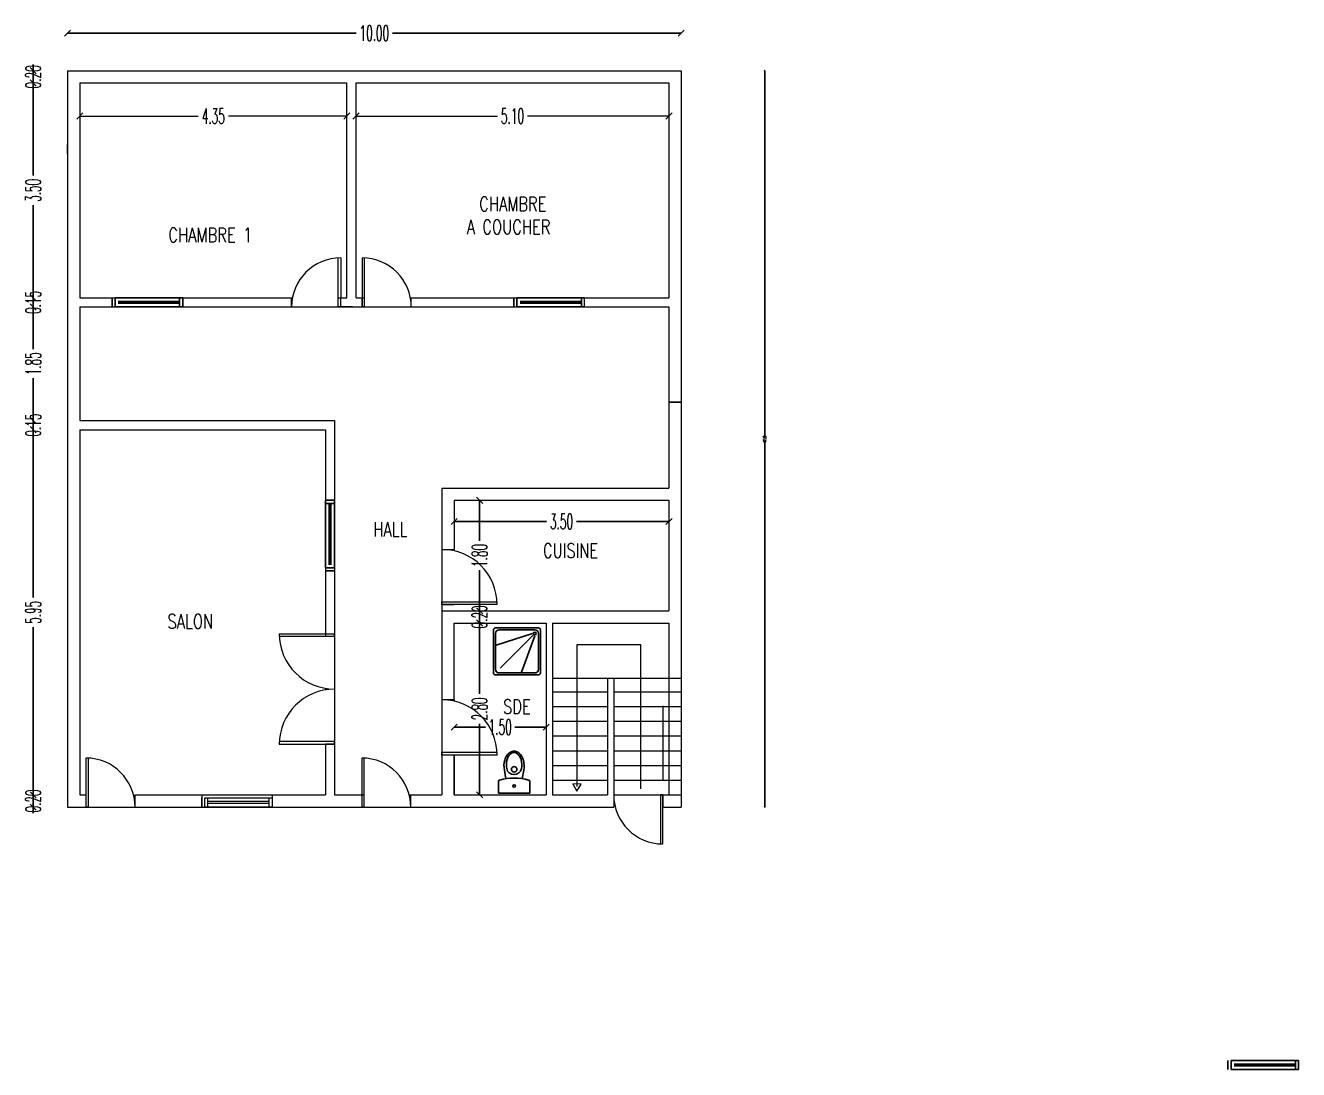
# Model space of a CAD drawing. Extents: x -110 to 3211, y -163 to 893.
# Drawn here: x -109.6 to 6.7, y -163.3 to -67.9 of the extents above; entities that cross this region are included whole.
import ezdxf

# ---------------------------------------------------------------- set-up
doc = ezdxf.new("R2010")
doc.units = 0
doc.header["$LTSCALE"] = 0.8
doc.header["$MEASUREMENT"] = 0
doc.layers.get('0').update_dxf_attribs({"color": 5, "linetype": 'CONTINUOUS'})
doc.layers.get('DEFPOINTS').update_dxf_attribs({"linetype": 'CONTINUOUS'})
for name, color, linetype in [('COMBLDG', 7, 'CONTINUOUS'), ('DOOR', 3, 'CONTINUOUS'), ('PIPE', 50, 'CONTINUOUS'), ('TEXT', 200, 'CONTINUOUS'), ('WALL', 6, 'CONTINUOUS'), ('WIN-PLN', 5, 'CONTINUOUS')]:
    doc.layers.add(name, color=color, linetype=linetype)
doc.styles.add('AYMAN-S', font='romant.shx', dxfattribs={"width": 0.7, "height": 0.15})
doc.styles.add('AYMOONY', font='romant.shx', dxfattribs={"width": 0.5})
doc.styles.add('ROMANT', font='ROMANC.SHX', dxfattribs={"width": 0.75})
doc.dimstyles.new('AYMAN-SIT', dxfattribs={"dimtxt": 0.25, "dimasz": 0.08, "dimexe": 0.18, "dimexo": 0.06, "dimgap": 0.05, "dimtad": 0, "dimzin": 1, "dimdsep": 46, "dimtxsty": 'AYMAN-S', "dimblk1": 'OBLIQUE', "dimblk2": 'OBLIQUE', "dimsah": 1, "dimcen": 0.09, "dimse1": 1, "dimse2": 1, "dimclrd": 256, "dimclre": 256, "dimclrt": 200, "dimadec": 0, "dimazin": 0, "dimtfac": 1, "dimtdec": 4, "dimtix": 1, "dimtmove": 0, "dimatfit": 3, "dimldrblk": 'OBLIQUE', "dimfxl": 1, "dimtolj": 1, "dimtzin": 0, "dimarcsym": 0})

# ---------------------------------------------------------------- blocks, each defined once
blk = doc.blocks.new('_OBLIQUE')
at = {"color": 0, "linetype": 'ByBlock'}
blk.add_line((-0.5, -0.5), (0.5, 0.5), dxfattribs=at)
blk = doc.blocks.new('*D242')
at = {"layer": 'DEFPOINTS', "color": 0, "ltscale": 0.8, "transparency": 16777216}
for p in [(-49.68, -72.01), (-49.68, -139.29), (-42.05, -139.29)]:
    blk.add_point(p, dxfattribs=at)
at = {"layer": 'PIPE', "color": 7, "lineweight": -2, "ltscale": 0.8, "transparency": 16777216}
for p, q in [((-42.05, -72.01), (-42.05, -105.35)), ((-42.05, -139.29), (-42.05, -105.95))]:
    blk.add_line(p, q, dxfattribs=at)
at = {"layer": 'PIPE', "color": 7, "lineweight": -2, "ltscale": 0.8, "transparency": 16777216, "xscale": 0.1, "yscale": 0.1, "zscale": 0.1}
for p, rotation in [((-42.05, -72.01), 90), ((-42.05, -139.29), 270)]:
    blk.add_blockref('_OBLIQUE', p, dxfattribs=dict(at, rotation=rotation))
at = {"layer": 'PIPE', "color": 7, "ltscale": 0.8, "transparency": 16777216, "insert": (-42.05, -105.65), "char_height": 0.25, "attachment_point": 5, "rotation": 90, "style": 'AYMOONY'}
blk.add_mtext('\\A1;67.29', dxfattribs=at)

msp = doc.modelspace()

# ---------------------------------------------------------------- linework, layer by layer
for p, q in [((-66.834, -127.036), (-66.834, -123.089)), ((-66.662, -122.918), (-62.716, -122.918)), ((-66.319, -123.089), (-63.059, -123.089)), ((-62.544, -123.089), (-62.544, -127.036)), ((-66.662, -126.693), (-66.662, -123.433)), ((-63.274, -123.433), (-66.576, -124.505)), ((-63.188, -123.561), (-66.233, -126.607)), ((-63.059, -123.647), (-64.26, -126.95)), ((-62.716, -123.433), (-62.716, -126.693)), ((-62.716, -127.207), (-66.662, -127.207)), ((-63.059, -127.036), (-66.319, -127.036)), ((-65.841, -135.916), (-65.705, -136.709)), ((-64.068, -135.916), (-64.204, -136.709)), ((-66.384, -136.942), (-66.384, -138.016)), ((-63.525, -138.016), (-63.525, -136.942)), ((-66.384, -138.016), (-63.525, -138.016))]:
    msp.add_line(p, q)
for centre, radius in [((-63.059, -123.433), 0.129), ((-64.944, -135.841), 0.252), ((-64.944, -137.373), 0.112)]:
    msp.add_circle(centre, radius)
for centre, radius, start, end in [((-66.662, -123.089), 0.172, 90, 180), ((-66.319, -123.433), 0.343, 90, 180), ((-63.059, -123.433), 0.343, 0, 90), ((-62.716, -123.089), 0.172, 0, 90), ((-66.319, -126.693), 0.343, 180, 270), ((-63.059, -126.693), 0.343, 270, 0), ((-66.662, -127.036), 0.172, 180, 270), ((-62.716, -127.036), 0.172, 270, 0), ((-64.42, -135.384), 1.438, 145.68329, 164.21404), ((-64.748, -135.16), 1.042, 121.25096, 145.68329), ((-64.42, -135.286), 1.219, 145.68329, 164.21404), ((-64.748, -135.063), 0.822, 121.25096, 145.68329), ((-64.955, -134.82), 0.643, 90.00334, 121.25096), ((-64.955, -134.722), 0.423, 90.00334, 121.25096), ((-64.955, -134.82), 0.643, 58.75571, 90.00334), ((-64.955, -134.722), 0.423, 58.75571, 90.00334), ((-65.161, -135.063), 0.822, 34.32339, 58.75571), ((-65.161, -135.16), 1.042, 34.32339, 58.75571), ((-65.489, -135.286), 1.219, 15.79264, 34.32339), ((-65.489, -135.384), 1.438, 15.79264, 34.32339), ((-63.903, -135.53), 1.976, 164.21404, 191.2459), ((-63.903, -135.432), 1.757, 164.21404, 191.2459), ((-64.955, -135.642), 0.684, 191.2459, 348.76077), ((-66.007, -135.433), 1.757, 348.76077, 15.79264), ((-66.007, -135.53), 1.976, 348.76077, 15.79264), ((-66.281, -136.942), 0.104, 90.00334, 180.00334), ((-64.954, -141.062), 4.426, 72.57, 107.43667), ((-63.628, -136.942), 0.104, 0.00334, 90.00334)]:
    msp.add_arc(centre, radius, start, end)
at = {"layer": 'COMBLDG', "color": 7, "lineweight": 9}
for p, q in [((-105.755, -72.006), (-105.755, -139.294)), ((-105.755, -72.006), (-49.682, -72.006)), ((-105.755, -72.006), (-105.755, -139.294)), ((-49.682, -72.006), (-49.682, -130.042)), ((-104.634, -73.128), (-104.634, -92.753)), ((-104.634, -73.128), (-80.235, -73.128)), ((-80.235, -92.753), (-80.235, -73.128)), ((-79.394, -78.735), (-79.394, -73.128)), ((-79.394, -73.128), (-50.804, -73.128)), ((-50.804, -73.128), (-50.804, -92.753)), ((-104.634, -76.149), (-93.816, -76.149)), ((-80.235, -76.149), (-91.053, -76.149)), ((-79.394, -76.149), (-66.464, -76.149)), ((-50.804, -76.149), (-63.734, -76.149)), ((-79.394, -92.753), (-79.394, -78.737)), ((-81.02, -93.594), (-81.02, -89.114)), ((-80.796, -89.108), (-80.796, -92.753)), ((-78.834, -89.108), (-78.834, -93.594)), ((-78.609, -93.594), (-78.609, -89.114)), ((-104.634, -92.753), (-85.202, -92.753)), ((-101.679, -93.594), (-101.679, -92.753)), ((-85.282, -93.594), (-85.282, -92.753)), ((-81.02, -92.753), (-80.235, -92.753)), ((-80.796, -93.594), (-80.796, -92.753)), ((-79.394, -92.753), (-78.609, -92.753)), ((-78.834, -93.594), (-78.834, -92.753)), ((-74.427, -92.753), (-50.804, -92.753)), ((-74.427, -92.753), (-50.804, -92.753)), ((-74.348, -93.594), (-74.348, -92.753)), ((-64.969, -93.594), (-64.969, -92.753)), ((-64.969, -92.753), (-64.969, -93.594)), ((-58.52, -93.594), (-58.52, -92.753)), ((-58.52, -93.594), (-58.52, -92.753)), ((-104.634, -93.594), (-50.804, -93.594)), ((-104.634, -93.594), (-104.634, -103.968)), ((-79.731, -93.594), (-81.02, -93.594)), ((-50.804, -93.594), (-50.804, -110.136)), ((-104.634, -103.968), (-81.357, -103.968)), ((-81.357, -103.968), (-81.357, -138.172)), ((-104.634, -104.809), (-82.198, -104.809)), ((-104.634, -104.809), (-82.198, -104.809)), ((-104.634, -104.809), (-104.634, -138.172)), ((-82.198, -104.809), (-82.198, -123.716)), ((-82.198, -104.809), (-82.198, -123.716)), ((-71.551, -110.136), (-50.804, -110.136)), ((-71.551, -110.136), (-71.551, -138.172)), ((-70.429, -111.257), (-50.804, -111.257)), ((-70.429, -111.257), (-70.429, -115.743)), ((-50.804, -111.257), (-50.804, -121.351)), ((-71.551, -115.743), (-70.429, -115.743)), ((-71.551, -120.537), (-66.51, -120.537)), ((-71.551, -120.79), (-70.429, -120.79)), ((-66.504, -120.79), (-71.551, -120.79)), ((-71.551, -121.351), (-50.804, -121.351)), ((-70.429, -122.472), (-62.018, -122.472)), ((-70.429, -129.615), (-70.429, -122.472)), ((-62.018, -122.472), (-62.018, -138.172)), ((-61.457, -122.472), (-61.457, -138.172)), ((-61.457, -122.472), (-50.804, -122.472)), ((-50.804, -122.472), (-50.804, -130.042)), ((-86.403, -123.463), (-81.357, -123.463)), ((-81.357, -123.716), (-86.397, -123.716)), ((-53.371, -124.464), (-59.21, -124.464)), ((-59.21, -124.464), (-59.21, -137.398)), ((-53.371, -137.632), (-53.371, -124.464)), ((-61.457, -127.519), (-49.682, -127.519)), ((-56.411, -127.519), (-56.411, -138.172)), ((-55.85, -127.519), (-55.85, -139.294)), ((-82.198, -128.439), (-82.198, -128.58)), ((-82.198, -128.439), (-82.198, -128.58)), ((-61.457, -128.752), (-56.411, -128.752)), ((-55.85, -128.752), (-49.682, -128.752)), ((-70.429, -129.489), (-71.551, -129.489)), ((-70.429, -129.489), (-70.429, -129.615)), ((-61.457, -130.098), (-56.411, -130.098)), ((-55.85, -130.098), (-49.682, -130.098)), ((-51.364, -130.042), (-51.364, -136.827)), ((-50.804, -130.042), (-50.804, -138.172)), ((-49.682, -130.042), (-49.682, -139.294)), ((-61.457, -131.444), (-56.411, -131.444)), ((-55.85, -131.444), (-49.682, -131.444)), ((-86.403, -133.556), (-81.357, -133.556)), ((-81.357, -133.304), (-86.397, -133.304)), ((-82.198, -133.556), (-82.198, -138.172)), ((-82.198, -133.556), (-82.198, -138.172)), ((-81.357, -133.556), (-82.198, -133.556)), ((-61.457, -132.789), (-56.411, -132.789)), ((-55.85, -132.789), (-49.682, -132.789)), ((-104.073, -134.808), (-104.073, -139.294)), ((-104.073, -134.808), (-104.073, -139.294)), ((-103.849, -139.294), (-103.849, -134.814)), ((-78.873, -134.808), (-78.873, -139.294)), ((-78.649, -139.294), (-78.649, -134.814)), ((-71.551, -134.283), (-66.51, -134.283)), ((-66.504, -134.535), (-71.551, -134.535)), ((-70.429, -134.535), (-70.429, -138.172)), ((-70.429, -138.172), (-70.429, -134.535)), ((-61.457, -134.135), (-56.411, -134.135)), ((-55.85, -134.135), (-49.682, -134.135)), ((-61.457, -135.481), (-56.411, -135.481)), ((-55.85, -135.481), (-49.682, -135.481)), ((-61.457, -136.827), (-56.411, -136.827)), ((-55.85, -136.827), (-49.682, -136.827)), ((-104.634, -138.172), (-104.073, -138.172)), ((-99.587, -138.172), (-82.198, -138.172)), ((-99.587, -139.294), (-99.587, -138.172)), ((-93.487, -138.172), (-93.487, -139.294)), ((-87.038, -139.294), (-87.038, -138.172)), ((-81.357, -138.172), (-78.649, -138.172)), ((-78.873, -138.172), (-78.873, -139.294)), ((-74.53, -138.172), (-71.551, -138.172)), ((-74.388, -139.294), (-74.388, -138.172)), ((-70.429, -138.172), (-62.018, -138.172)), ((-61.457, -138.172), (-56.411, -138.172)), ((-55.85, -138.172), (-49.682, -138.172)), ((-51.589, -138.172), (-51.589, -142.653)), ((-51.364, -138.172), (-51.364, -139.294)), ((-51.364, -142.658), (-51.364, -138.172)), ((-105.755, -139.294), (-55.85, -139.294)), ((-93.487, -139.294), (-93.487, -138.453)), ((-93.206, -138.453), (-87.038, -138.453)), ((-93.206, -139.294), (-93.206, -138.453)), ((-87.038, -139.294), (-93.206, -139.294)), ((-92.926, -139.294), (-92.926, -138.453)), ((-87.319, -138.789), (-92.926, -138.789)), ((-87.319, -138.957), (-92.926, -138.957)), ((-87.319, -139.294), (-87.319, -138.453)), ((-87.038, -139.294), (-87.038, -138.453)), ((-51.364, -139.294), (-49.682, -139.294))]:
    msp.add_line(p, q, dxfattribs=at)
msp.add_lwpolyline([(-59.222, -137.823), (-58.837, -137.196), (-59.572, -137.176)], close=True, dxfattribs=at)
for centre, radius, start, end in [((-80.796, -93.594), 4.486, 90, 180), ((-78.834, -93.594), 4.486, 0, 90), ((-71.551, -120.79), 5.047, 0, 90), ((-81.357, -123.463), 5.047, 180, 270), ((-81.357, -133.556), 5.047, 90, 180), ((-71.551, -134.535), 5.047, 0, 90), ((-104.073, -139.294), 4.486, 0, 90), ((-78.873, -139.294), 4.486, 0, 90), ((-51.364, -138.172), 4.486, 180, 270)]:
    msp.add_arc(centre, radius, start, end, dxfattribs=at)
at = {"layer": 'DOOR', "color": 3}
for p, q in [((-80.796, -93.594), (-81.02, -93.594)), ((-78.834, -93.594), (-78.609, -93.594)), ((-71.551, -120.79), (-71.551, -120.537)), ((-81.357, -123.463), (-81.357, -123.716)), ((-81.357, -133.556), (-81.357, -133.304)), ((-71.551, -134.535), (-71.551, -134.283)), ((-51.364, -138.172), (-51.589, -138.172)), ((-104.073, -139.294), (-103.849, -139.294)), ((-78.873, -139.294), (-78.649, -139.294))]:
    msp.add_line(p, q, dxfattribs=at)
at = {"layer": 'PIPE', "color": 7, "ltscale": 0.8}
for p, q in [((-105.755, -68.572), (-79.384, -68.572)), ((-49.682, -68.572), (-76.053, -68.572)), ((-108.898, -72.006), (-108.898, -71.445)), ((-108.898, -72.006), (-108.898, -73.128)), ((-108.898, -73.128), (-108.898, -73.688)), ((-108.898, -73.128), (-108.898, -81.575)), ((-108.898, -92.753), (-108.898, -84.306)), ((-108.898, -92.753), (-108.898, -92.193)), ((-108.898, -92.753), (-108.898, -93.594)), ((-108.898, -93.594), (-108.898, -94.155)), ((-108.898, -93.594), (-108.898, -97.449)), ((-108.898, -103.968), (-108.898, -100.113)), ((-108.898, -103.968), (-108.898, -103.407)), ((-108.898, -103.968), (-108.898, -104.809)), ((-108.898, -104.809), (-108.898, -120.126)), ((-108.898, -104.809), (-108.898, -105.37)), ((-68.1, -111.257), (-68.1, -114.972)), ((-70.429, -113.2), (-61.982, -113.2)), ((-50.804, -113.2), (-59.251, -113.2)), ((-68.1, -121.351), (-68.1, -117.636)), ((-68.1, -121.351), (-68.1, -120.79)), ((-68.1, -122.472), (-68.1, -121.351)), ((-108.898, -138.172), (-108.898, -122.856)), ((-68.1, -122.472), (-68.1, -128.957)), ((-68.1, -122.472), (-68.1, -123.033)), ((-70.429, -131.979), (-67.555, -131.979)), ((-68.1, -138.172), (-68.1, -131.687)), ((-62.018, -131.979), (-64.892, -131.979)), ((-108.898, -138.172), (-108.898, -137.612)), ((-108.898, -138.172), (-108.898, -139.294)), ((-108.898, -139.294), (-108.898, -139.855))]:
    msp.add_line(p, q, dxfattribs=at)
at = {"layer": 'PIPE', "ltscale": 0.8}
msp.add_line((-101.679, -92.753), (-101.679, -93.594), dxfattribs=at)
at = {"layer": 'WALL'}
for p, q in [((-105.755, -78.735), (-105.755, -79.156)), ((-105.755, -78.735), (-105.755, -79.156)), ((-105.755, -79.576), (-105.755, -79.156)), ((-105.755, -79.576), (-105.755, -79.156)), ((-95.23, -93.594), (-95.23, -92.753)), ((-49.682, -102.286), (-50.804, -102.286)), ((-81.357, -111.257), (-82.198, -111.257)), ((-81.357, -117.706), (-82.198, -117.706)), ((0.276, -163.271), (0.276, -162.43)), ((6.724, -163.271), (6.724, -162.43))]:
    msp.add_line(p, q, dxfattribs=at)
at = {"layer": 'WIN-PLN', "ltscale": 0.8}
for p, q in [((-101.398, -92.753), (-95.23, -92.753)), ((-101.398, -93.594), (-101.398, -92.753)), ((-95.511, -93.594), (-95.511, -92.753)), ((-64.688, -92.753), (-58.52, -92.753)), ((-64.688, -93.594), (-64.688, -92.753)), ((-58.801, -93.594), (-58.801, -92.753)), ((-95.23, -93.594), (-101.398, -93.594)), ((-95.511, -93.09), (-101.118, -93.09)), ((-95.511, -93.258), (-101.118, -93.258)), ((-58.52, -93.594), (-64.688, -93.594)), ((-58.801, -93.09), (-64.408, -93.09)), ((-58.801, -93.258), (-64.408, -93.258)), ((-82.198, -117.425), (-82.198, -111.257)), ((-81.357, -111.538), (-82.198, -111.538)), ((-81.861, -111.538), (-81.861, -117.145)), ((-81.693, -111.538), (-81.693, -117.145)), ((-81.357, -111.257), (-81.357, -117.425)), ((-81.357, -117.425), (-82.198, -117.425)), ((0.556, -162.43), (6.724, -162.43)), ((0.556, -163.271), (0.556, -162.43)), ((6.444, -162.766), (0.836, -162.766)), ((6.444, -163.271), (6.444, -162.43)), ((6.724, -163.271), (0.556, -163.271)), ((6.444, -162.934), (0.836, -162.934))]:
    msp.add_line(p, q, dxfattribs=at)

# ---------------------------------------------------------------- block references
at = {"layer": 'COMBLDG', "color": 7, "lineweight": 9, "xscale": 0.5607306357673506, "yscale": 0.5607306357673506, "zscale": 0.5607306357673506, "rotation": 180}
for p in [(-104.634, -76.149), (-79.394, -76.149)]:
    msp.add_blockref('_OBLIQUE', p, dxfattribs=at)
at = {"layer": 'COMBLDG', "color": 7, "lineweight": 9, "xscale": 0.5607306357673506, "yscale": 0.5607306357673506, "zscale": 0.5607306357673506}
for p in [(-80.235, -76.149), (-50.804, -76.149)]:
    msp.add_blockref('_OBLIQUE', p, dxfattribs=at)
at = {"layer": 'PIPE', "color": 7, "ltscale": 0.8, "xscale": 0.5607306357673506, "yscale": 0.5607306357673506, "zscale": 0.5607306357673506}
for p, rotation in [((-105.755, -68.572), 180), ((-108.898, -72.006), 270), ((-108.898, -73.128), 90), ((-108.898, -73.128), 90), ((-108.898, -92.753), 270), ((-108.898, -92.753), 270), ((-108.898, -93.594), 90), ((-108.898, -93.594), 90), ((-108.898, -103.968), 270), ((-108.898, -103.968), 270), ((-108.898, -104.809), 90), ((-108.898, -104.809), 90), ((-68.1, -111.257), 90), ((-70.429, -113.2), 180), ((-68.1, -121.351), 270), ((-68.1, -121.351), 270), ((-68.1, -122.472), 90), ((-68.1, -122.472), 90), ((-70.429, -131.979), 180), ((-108.898, -138.172), 270), ((-108.898, -138.172), 270), ((-68.1, -138.172), 270), ((-108.898, -139.294), 90)]:
    msp.add_blockref('_OBLIQUE', p, dxfattribs=dict(at, rotation=rotation))
for p in [(-49.682, -68.572), (-50.804, -113.2), (-62.018, -131.979)]:
    msp.add_blockref('_OBLIQUE', p, dxfattribs=at)

# ---------------------------------------------------------------- texts
at = {"layer": 'COMBLDG', "color": 7, "lineweight": 9, "char_height": 1.4018, "attachment_point": 5, "style": 'AYMOONY'}
for s, insert in [('\\A1;4.35', (-92.435, -76.149)), ('\\A1;5.10', (-65.099, -76.149))]:
    msp.add_mtext(s, dxfattribs=dict(at, insert=insert))
at = {"layer": 'PIPE', "color": 7, "ltscale": 0.8, "char_height": 1.4018, "attachment_point": 5, "style": 'AYMOONY'}
for s, insert in [('\\A1;10.00', (-77.719, -68.572)), ('\\A1;3.50', (-60.616, -113.2)), ('\\A1;1.50', (-66.224, -131.979))]:
    msp.add_mtext(s, dxfattribs=dict(at, insert=insert))
at = {"layer": 'PIPE', "color": 7, "ltscale": 0.8, "char_height": 1.4018, "attachment_point": 5, "rotation": 90, "style": 'AYMOONY'}
for s, insert in [('\\A1;0.20', (-108.898, -72.567)), ('\\A1;3.50', (-108.898, -82.94)), ('\\A1;0.15', (-108.898, -93.174)), ('\\A1;1.85', (-108.898, -98.781)), ('\\A1;0.15', (-108.898, -104.388)), ('\\A1;1.80', (-68.1, -116.304)), ('\\A1;5.95', (-108.898, -121.491)), ('\\A1;0.20', (-68.1, -121.911)), ('\\A1;2.80', (-68.1, -130.322)), ('\\A1;0.20', (-108.898, -138.733))]:
    msp.add_mtext(s, dxfattribs=dict(at, insert=insert))
at = {"layer": 'TEXT', "color": 7, "ltscale": 61, "style": 'ROMANT', "width": 0.75}
for s, p in [('CHAMBRE', (-68.143, -84.832)), ('A COUCHER', (-69.285, -86.93)), ('CHAMBRE 1', (-96.539, -87.666)), ('HALL', (-77.815, -114.574)), ('CUISINE', (-62.312, -116.504)), ('SALON', (-96.614, -122.98)), ('SDE', (-65.958, -130.756))]:
    msp.add_text(s, height=1.3086, dxfattribs=at).set_placement(p)

# ---------------------------------------------------------------- dimensions: what is measured, and where the dimension line sits
at = {"layer": 'PIPE', "ltscale": 0.8}
dim = msp.add_linear_dim(base=(-42.051, -139.294), p1=(-49.682, -72.006), p2=(-49.682, -139.294), angle=90, dimstyle='AYMAN-SIT', override={"dimasz": 0.1, "dimexe": 0.006, "dimtxsty": 'AYMOONY', "dimclrd": 7, "dimclrt": 7, "dimtdec": 2}, dxfattribs=at)
dim.commit()
dim.dimension.update_dxf_attribs({"geometry": '*D242', "text_midpoint": (-42.051, -105.65)})

doc.saveas('drawing.dxf')
